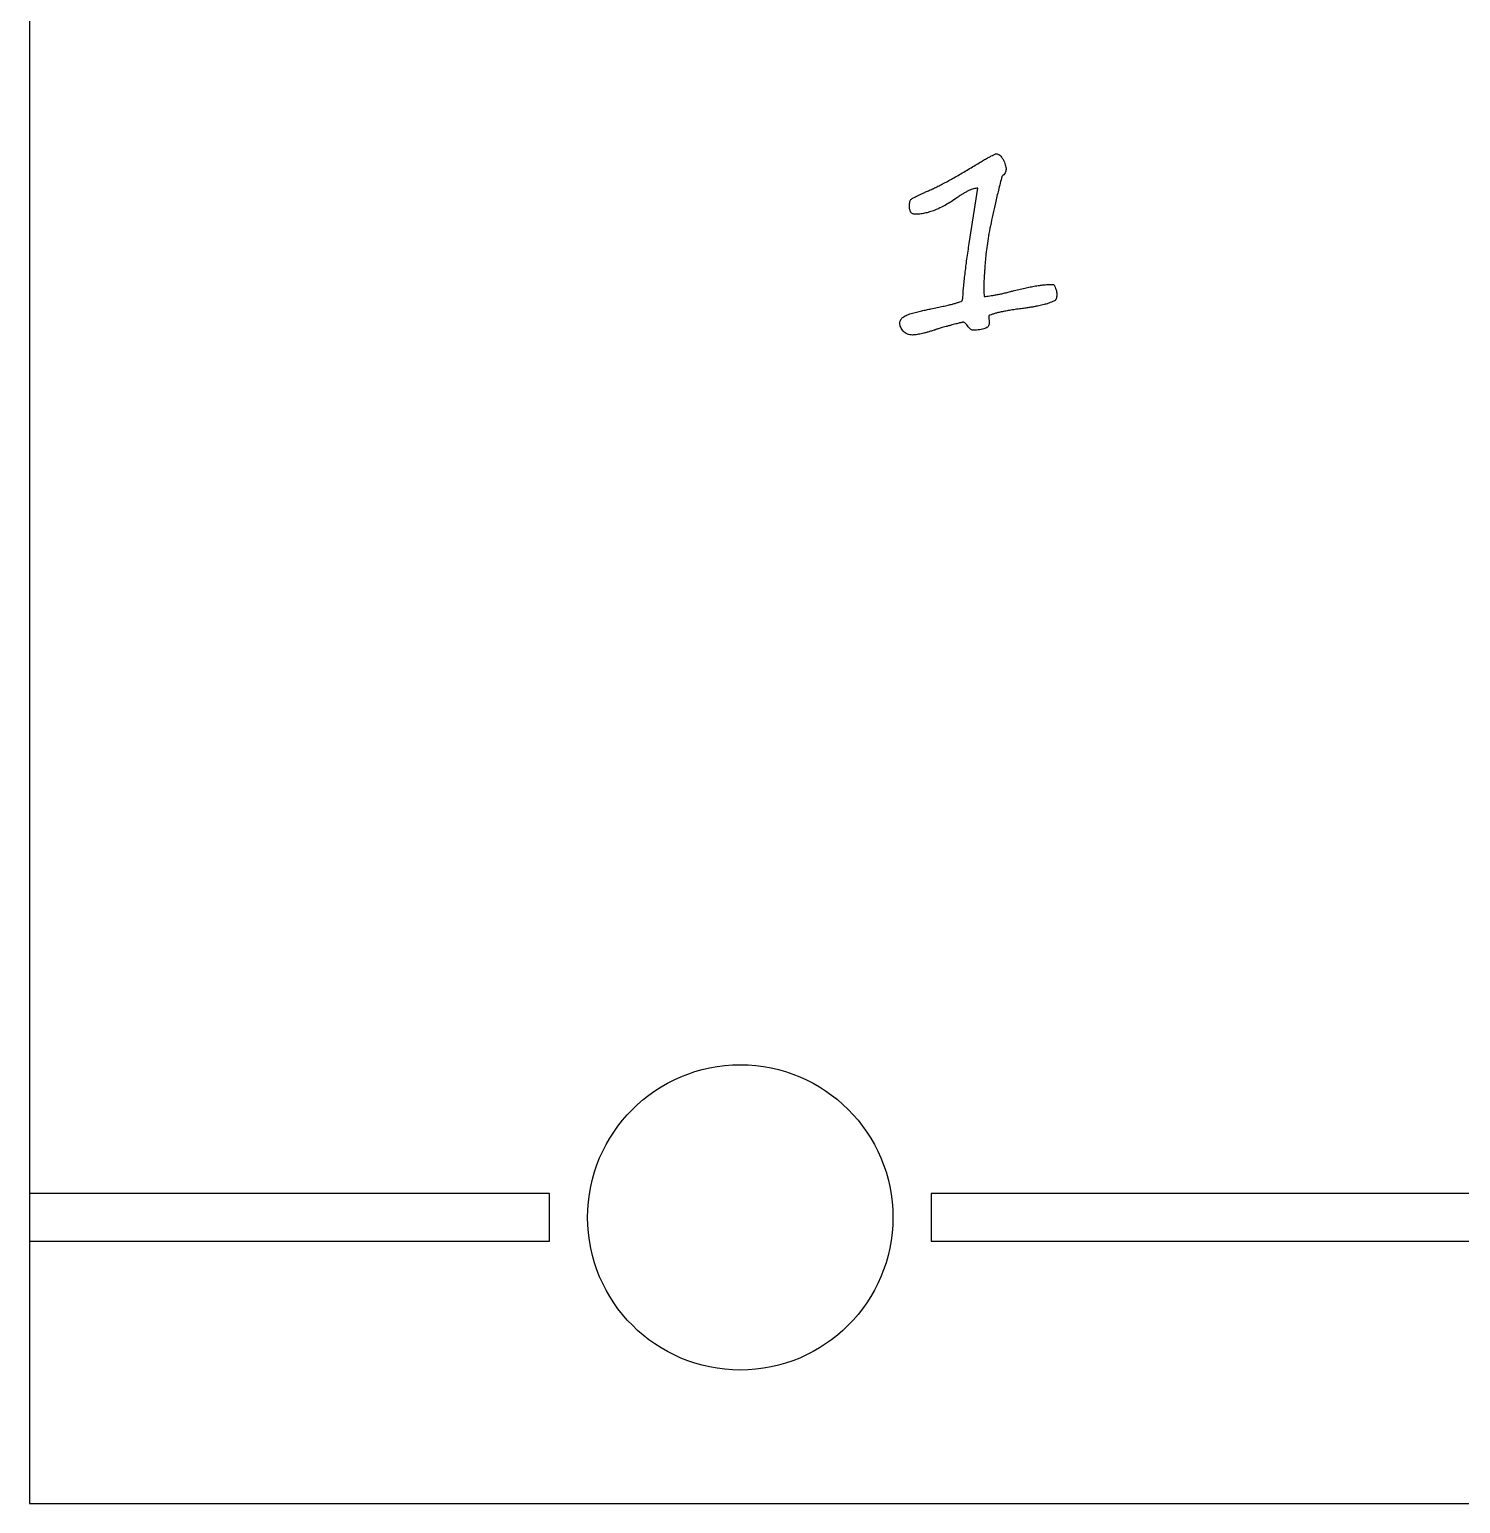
# Model space of a CAD drawing. Extents: x 87 to 117, y 47 to 176.
# Drawn here: x 86.72 to 101.72, y 47.38 to 62.83 of the extents above; entities that cross this region are included whole.
import ezdxf

# ---------------------------------------------------------------- set-up
doc = ezdxf.new("R2010")
doc.units = 0
doc.layers.get('0').update_dxf_attribs({"linetype": 'CONTINUOUS'})

msp = doc.modelspace()

# ---------------------------------------------------------------- linework, layer by layer
at = {"color": 7, "linetype": 'CONTINUOUS'}
for p, q in [((86.719, 172.625), (86.719, 50.625)), ((96.569, 60.585), (96.658, 61.163)), ((96.773, 59.827), (96.778, 59.747)), ((92.169, 50.625), (86.719, 50.625)), ((86.719, 50.625), (86.719, 50.125)), ((92.169, 50.125), (92.169, 50.625)), ((96.169, 50.625), (96.169, 50.125)), ((116.719, 50.625), (96.169, 50.625)), ((86.719, 50.125), (92.169, 50.125)), ((86.719, 50.125), (86.719, 47.375)), ((96.169, 50.125), (116.719, 50.125)), ((86.719, 47.375), (116.719, 47.375))]:
    msp.add_line(p, q, dxfattribs=at)
msp.add_circle((94.169, 50.375), 1.6, dxfattribs=at)
for points, knots in [([(95.942, 60.977), (95.942, 60.986), (95.943, 61.001), (95.947, 61.022), (95.953, 61.038), (95.962, 61.049), (95.972, 61.057), (95.984, 61.063), (96.001, 61.072), (96.022, 61.083), (96.048, 61.095), (96.079, 61.109), (96.113, 61.125), (96.153, 61.142), (96.196, 61.162), (96.242, 61.184), (96.29, 61.209), (96.342, 61.236), (96.396, 61.266), (96.453, 61.298), (96.512, 61.333), (96.572, 61.369), (96.63, 61.404), (96.683, 61.435), (96.728, 61.462), (96.766, 61.484), (96.798, 61.501), (96.821, 61.513), (96.838, 61.521), (96.847, 61.523), (96.85, 61.523)], [0, 0, 0, 0, 0.023378, 0.0427, 0.058559, 0.07178, 0.080392, 0.093472, 0.110772, 0.132802, 0.159078, 0.190094, 0.225365, 0.265229, 0.308987, 0.355987, 0.406247, 0.45995, 0.51662, 0.576905, 0.640362, 0.707132, 0.771461, 0.828406, 0.876655, 0.917343, 0.949667, 0.974635, 0.990973, 1, 1, 1, 1]), ([(96.85, 61.523), (96.857, 61.523), (96.871, 61.522), (96.891, 61.509), (96.909, 61.49), (96.924, 61.464), (96.938, 61.437), (96.947, 61.41), (96.954, 61.386), (96.955, 61.369), (96.955, 61.362)], [0, 0, 0, 0, 0.10231, 0.208067, 0.331902, 0.478159, 0.630516, 0.76596, 0.889209, 1, 1, 1, 1]), ([(96.955, 61.362), (96.954, 61.355), (96.953, 61.342), (96.944, 61.323), (96.93, 61.304), (96.917, 61.292), (96.911, 61.286)], [0, 0, 0, 0, 0.207855, 0.437032, 0.696883, 1, 1, 1, 1]), ([(96.911, 61.286), (96.899, 61.239), (96.876, 61.147), (96.843, 61.014), (96.816, 60.89), (96.792, 60.774), (96.771, 60.666), (96.756, 60.567), (96.744, 60.477), (96.736, 60.395), (96.731, 60.321), (96.727, 60.256), (96.723, 60.198), (96.722, 60.149), (96.721, 60.108), (96.722, 60.075), (96.723, 60.049), (96.726, 60.035), (96.727, 60.03)], [0, 0, 0, 0, 0.1145576, 0.221818, 0.3219588, 0.4147744, 0.5006571, 0.5792281, 0.6509025, 0.7154414, 0.7733049, 0.8246044, 0.8696717, 0.9084837, 0.9407602, 0.9668359, 0.9864265, 1, 1, 1, 1]), ([(96.44, 61.063), (96.419, 61.049), (96.38, 61.022), (96.321, 60.988), (96.264, 60.958), (96.208, 60.933), (96.154, 60.914), (96.102, 60.901), (96.052, 60.892), (96.019, 60.891), (96.003, 60.891)], [0, 0, 0, 0, 0.153556, 0.298126, 0.433836, 0.560786, 0.680679, 0.793188, 0.899244, 1, 1, 1, 1]), ([(96.658, 61.163), (96.651, 61.163), (96.636, 61.162), (96.613, 61.157), (96.589, 61.149), (96.563, 61.138), (96.534, 61.124), (96.504, 61.106), (96.472, 61.086), (96.451, 61.071), (96.44, 61.063)], [0, 0, 0, 0, 0.084815, 0.179543, 0.285487, 0.401454, 0.532365, 0.675179, 0.829468, 1, 1, 1, 1]), ([(96.003, 60.891), (95.998, 60.891), (95.989, 60.891), (95.977, 60.896), (95.966, 60.902), (95.957, 60.912), (95.95, 60.925), (95.946, 60.94), (95.942, 60.958), (95.942, 60.97), (95.942, 60.977)], [0, 0, 0, 0, 0.118905, 0.227175, 0.332194, 0.437161, 0.553534, 0.681564, 0.832004, 1, 1, 1, 1]), ([(96.499, 59.985), (96.503, 60.03), (96.509, 60.124), (96.525, 60.269), (96.544, 60.424), (96.561, 60.53), (96.569, 60.585)], [0, 0, 0, 0, 0.225225, 0.466818, 0.724771, 1, 1, 1, 1]), ([(97.024, 60.086), (97.045, 60.092), (97.088, 60.103), (97.149, 60.117), (97.208, 60.129), (97.264, 60.139), (97.316, 60.147), (97.365, 60.152), (97.411, 60.156), (97.44, 60.156), (97.454, 60.156)], [0, 0, 0, 0, 0.152982, 0.298748, 0.43559, 0.564289, 0.684975, 0.797904, 0.902226, 1, 1, 1, 1]), ([(97.454, 60.156), (97.459, 60.147), (97.469, 60.128), (97.479, 60.1), (97.485, 60.075), (97.486, 60.059), (97.487, 60.051)], [0, 0, 0, 0, 0.296226, 0.562115, 0.792712, 1, 1, 1, 1]), ([(96.167, 59.898), (96.19, 59.903), (96.232, 59.912), (96.292, 59.925), (96.345, 59.937), (96.39, 59.948), (96.427, 59.959), (96.458, 59.968), (96.481, 59.976), (96.494, 59.983), (96.499, 59.985)], [0, 0, 0, 0, 0.199794, 0.377714, 0.534916, 0.670323, 0.7837, 0.876541, 0.949025, 1, 1, 1, 1]), ([(96.727, 60.03), (96.736, 60.03), (96.755, 60.031), (96.785, 60.035), (96.818, 60.04), (96.854, 60.046), (96.892, 60.054), (96.934, 60.063), (96.978, 60.074), (97.008, 60.082), (97.024, 60.086)], [0, 0, 0, 0, 0.090361, 0.189119, 0.29876, 0.419557, 0.549041, 0.688295, 0.839229, 1, 1, 1, 1]), ([(97.487, 60.051), (97.486, 60.044), (97.486, 60.032), (97.484, 60.015), (97.48, 60.002), (97.473, 59.991), (97.461, 59.983), (97.443, 59.974), (97.416, 59.964), (97.39, 59.954), (97.364, 59.946), (97.34, 59.94), (97.313, 59.934), (97.283, 59.927), (97.249, 59.921), (97.212, 59.915), (97.171, 59.909), (97.143, 59.905), (97.128, 59.903)], [0, 0, 0, 0, 0.048955, 0.089799, 0.121632, 0.146681, 0.176976, 0.225358, 0.291217, 0.376332, 0.426616, 0.485033, 0.551667, 0.625652, 0.70702, 0.796569, 0.894628, 1, 1, 1, 1]), ([(95.841, 59.746), (95.841, 59.752), (95.842, 59.763), (95.848, 59.779), (95.857, 59.795), (95.871, 59.808), (95.888, 59.82), (95.909, 59.832), (95.933, 59.842), (95.97, 59.852), (96.016, 59.865), (96.07, 59.878), (96.12, 59.889), (96.152, 59.896), (96.167, 59.898)], [0, 0, 0, 0, 0.044742, 0.088542, 0.13445, 0.183421, 0.238208, 0.29834, 0.366475, 0.443299, 0.599486, 0.744373, 0.877776, 1, 1, 1, 1]), ([(97.128, 59.903), (97.107, 59.9), (97.066, 59.895), (97.007, 59.885), (96.954, 59.877), (96.907, 59.867), (96.865, 59.858), (96.829, 59.848), (96.799, 59.838), (96.781, 59.831), (96.773, 59.827)], [0, 0, 0, 0, 0.177545, 0.340063, 0.487589, 0.619313, 0.737242, 0.839642, 0.926455, 1, 1, 1, 1]), ([(95.975, 59.625), (95.965, 59.625), (95.947, 59.626), (95.92, 59.634), (95.897, 59.647), (95.877, 59.665), (95.862, 59.685), (95.85, 59.706), (95.843, 59.726), (95.842, 59.74), (95.841, 59.746)], [0, 0, 0, 0, 0.145676, 0.282105, 0.414662, 0.548287, 0.678607, 0.795149, 0.901937, 1, 1, 1, 1]), ([(96.201, 59.675), (96.188, 59.671), (96.163, 59.664), (96.128, 59.653), (96.095, 59.645), (96.065, 59.638), (96.039, 59.632), (96.015, 59.628), (95.994, 59.625), (95.981, 59.625), (95.975, 59.625)], [0, 0, 0, 0, 0.174651, 0.334291, 0.480614, 0.612051, 0.728691, 0.832346, 0.92324, 1, 1, 1, 1]), ([(96.503, 59.758), (96.501, 59.758), (96.496, 59.758), (96.487, 59.755), (96.474, 59.753), (96.458, 59.749), (96.438, 59.743), (96.414, 59.738), (96.387, 59.73), (96.357, 59.722), (96.327, 59.714), (96.299, 59.706), (96.275, 59.699), (96.254, 59.693), (96.236, 59.687), (96.221, 59.683), (96.21, 59.679), (96.204, 59.676), (96.201, 59.675)], [0, 0, 0, 0, 0.017727, 0.047455, 0.088827, 0.142128, 0.208601, 0.286714, 0.377105, 0.479128, 0.582702, 0.674312, 0.755852, 0.825775, 0.885297, 0.93405, 0.972794, 1, 1, 1, 1]), ([(96.551, 59.721), (96.546, 59.727), (96.537, 59.738), (96.525, 59.751), (96.513, 59.759), (96.506, 59.758), (96.503, 59.758)], [0, 0, 0, 0, 0.373982, 0.662103, 0.855701, 1, 1, 1, 1]), ([(96.604, 59.675), (96.6, 59.676), (96.592, 59.678), (96.58, 59.688), (96.565, 59.702), (96.556, 59.714), (96.551, 59.721)], [0, 0, 0, 0, 0.149164, 0.35975, 0.641792, 1, 1, 1, 1]), ([(96.778, 59.747), (96.777, 59.741), (96.776, 59.73), (96.768, 59.714), (96.753, 59.702), (96.733, 59.692), (96.708, 59.684), (96.678, 59.679), (96.643, 59.676), (96.617, 59.676), (96.604, 59.675)], [0, 0, 0, 0, 0.081828, 0.162656, 0.252508, 0.356515, 0.48171, 0.628333, 0.801974, 1, 1, 1, 1])]:
    msp.add_open_spline(points, degree=3, knots=knots, dxfattribs=at)

doc.saveas('drawing.dxf')
